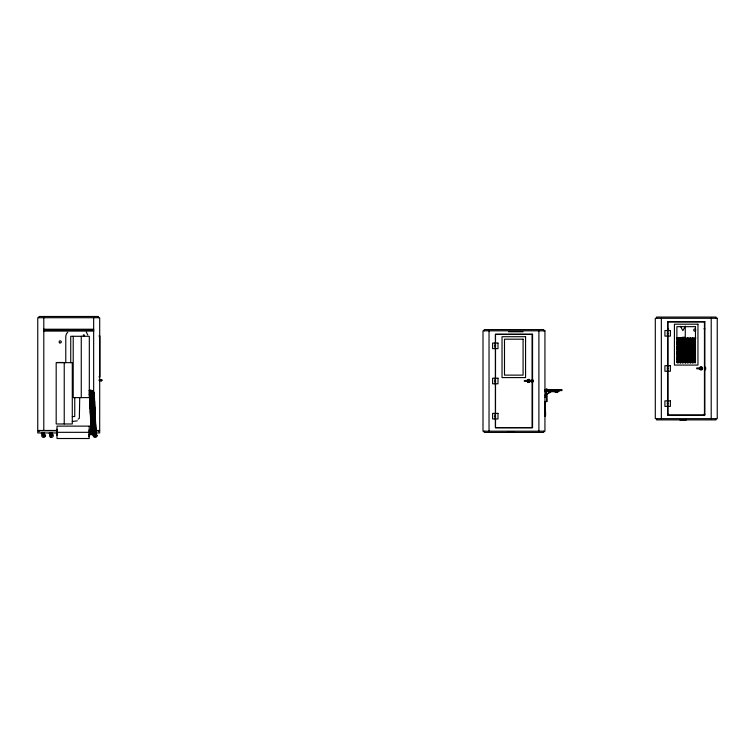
<?xml version="1.0" encoding="UTF-8"?>
<svg xmlns="http://www.w3.org/2000/svg" width="755" height="755" viewBox="0 0 755 755"><rect width="100%" height="100%" fill="white"/><g stroke="black" fill="none" stroke-linecap="round" stroke-linejoin="round"><path stroke-width="1.13" d="M91.714 429.916L89.222 429.916M83.975 336.202L84.05 335.05M89.222 434.05L92.28 434.021A3.756 3.709 0 0 0 95.517 430.822L93.799 393.251A3.284 3.275 0 0 0 90.978 390.561M89.317 390.165L91.034 390.25A3.766 3.747 0 0 1 94.262 393.261L95.989 431.077A4.228 4.181 0 0 1 92.346 434.672L89.222 434.72M545.337 402.877L544.666 402.953A25.453 14.241 -82.6 0 1 544.94 415.505L544.761 415.939M94.148 393.619L95.8 431.256A4.039 3.992 0 0 1 92.318 434.691A4.219 4.162 0 0 0 96.017 430.643L91.1 430.51L89.411 394.034M89.581 393.968C90.93 393.232 90.808 395.035 89.317 394.45M529.047 380.926L528.689 380.964M700.8 368.317L701.197 368.553M44.488 433.257L43.507 436.315L41.393 433.096L44.488 433.096L41.393 433.257M52.388 433.257L51.406 436.315L49.283 433.096L52.388 433.096L49.283 433.257M94.96 430.775L99.698 430.775L99.698 432.945L93.884 433.021C98.65 431.313 94.762 440.307 93.516 434.219M552.273 391.515L552.264 390.684L544.789 395.601L552.415 390.75L556.275 392.053M556.142 392.024L557.228 392.024L557.115 392.543M79.341 418.44L79.719 397.611M700.253 368.091C702.735 367.496 702.697 369.365 700.262 368.742M685.304 326.302L682.869 330.671L680.444 326.302M552.367 390.722L552.113 391.194L558.492 390.996L552.216 390.76M677.933 338.051L676.697 339.297L695.279 357.879L690.325 362.834L676.697 349.206L687.843 338.051L695.279 345.488L677.933 362.834L676.697 361.598L695.279 343.006L690.325 338.051L676.697 351.679L687.843 362.834L695.279 355.397L677.933 338.051L677.933 362.834M680.415 338.051L676.697 341.77L695.279 360.352L692.797 362.834L676.697 346.724L685.37 338.051L695.279 347.961L680.415 362.834L676.697 359.116L695.279 340.533L692.797 338.051L676.697 354.161L685.37 362.834L695.279 352.925L680.415 338.051L680.415 362.834M682.888 338.051L676.697 344.252L695.279 362.834L695.279 338.051L676.697 356.634L682.888 362.834L695.279 350.443L682.888 338.051L682.888 362.834M67.714 332.351L66.44 333.804L65.779 336.211L65.779 362.655M45.394 435.871A1.859 1.859 0 0 0 42.903 433.842A1.859 1.859 0 0 0 42.384 437.013A1.859 1.859 0 0 0 45.394 435.871L44.488 435.578M96.961 435.871A1.859 1.859 0 0 0 94.469 433.842A1.859 1.859 0 0 0 93.95 437.013A1.859 1.859 0 0 0 96.961 435.871L96.055 435.578M552.047 390.854L557.181 392.251M544.921 395.243L545.167 395.639M528.34 380.397L528.292 381.454M700.697 367.874L700.659 368.931M544.77 403.17L544.77 403.189A41.969 25.944 -90 0 1 545.516 414.495A1.236 1.199 -90 0 1 545.478 414.816M77.246 420.837L72.282 421.498M95.508 430.784L96.008 430.643M84.05 335.05L83.144 335.116M89.222 430.152L92.346 430.303M703.934 328.831L704.859 328.831M667.694 328.991L668.619 328.991M43.715 329.227L93.724 329.227M43.715 330.19L93.733 330.114M43.715 331.086L93.724 331.086M508.644 331.766L523.017 331.766M667.354 333.323L667.948 333.323M98.933 336.003L99.868 336.003L99.868 376.887L98.933 376.887M682.246 337.268L684.728 337.268M685.266 337.579L677.348 337.579L685.266 337.664L685.266 326.236M676.414 338.051L695.855 338.051M677.933 340.533L695.279 340.533M677.933 343.006L695.279 343.006M677.933 345.488L695.279 345.488M494.987 345.847L495.639 345.847M677.933 347.961L695.279 347.961M677.933 350.443L695.279 350.443M677.933 352.925L695.279 352.925M677.933 355.397L695.279 355.397M677.933 357.879L695.279 357.879M677.933 360.352L695.279 360.352M57.106 362.494L63.307 362.494M704.83 366.619L704.83 370.337M704.755 367.704L705.689 367.704L705.689 369.252L704.755 369.252M700.989 368.364L700.895 368.553M667.354 368.478L667.948 368.478M532.53 379.142L532.445 382.861M99.245 379.69L101.717 379.69L101.415 380.737M532.067 379.69L532.067 382.162M532.445 380.227L533.379 380.227L533.379 381.775L532.445 381.775M99.245 380.52L101.415 380.586M99.245 380.737L101.717 380.737M494.987 381.001L495.639 381.001M547.724 389.363L545.497 389.674M546.195 389.523L546.969 389.523M544.629 389.674L561.748 389.674M544.629 389.91L561.975 389.91L561.975 390.609L544.629 390.609M89.317 390.448L90.628 390.448M89.317 390.543L91.015 390.477A3.577 3.567 0 0 1 94.082 393.402M544.94 390.684L559.191 390.684M89.317 390.948L90.921 390.967A2.841 2.831 0 0 1 93.356 393.289L95.073 430.69A3.303 3.265 0 0 1 92.223 433.502L89.222 433.53M544.629 390.996L545.799 390.996L545.799 397.262L544.629 397.262M559.191 390.609L558.521 391.76L544.95 391.59M89.317 391.477L90.845 391.496A2.284 2.274 0 0 1 92.808 393.355L94.517 430.567A2.746 2.718 0 0 1 92.148 432.908L89.222 432.926M545.676 391.534L547.498 391.534M89.317 392.081L90.77 392.1A1.661 1.652 0 0 1 92.195 393.449L93.903 430.463A2.123 2.095 0 0 1 92.072 432.266L89.222 432.285M89.317 392.732L90.553 392.732A1.019 1.01 0 0 1 91.572 393.695L93.252 430.378A1.482 1.463 0 0 1 91.78 431.643L89.222 431.643M89.317 393.364L90.94 393.761L92.638 430.293L92.016 431.02L89.222 431.048M545.601 393.742L546.488 394.28L545.563 394.28L546.488 394.204M89.317 393.959L90.534 393.959M545.638 394.053L546.412 394.053M89.317 394.827L90.487 394.827M546.799 397.385L546.875 395.828M546.799 398.461L546.875 400.49M544.685 401.481L546.799 401.481M544.619 401.641L546.799 401.641M544.676 402.566L545.459 402.566L545.459 401.641M667.354 403.632L667.948 403.632M667.694 414.316L668.619 414.316M703.934 414.316L704.859 414.316M494.987 416.156L495.639 416.156M72.282 416.543L74.754 416.543L74.764 397.611M679.755 419.648L686.408 419.648M679.679 419.723L686.493 419.723M56.512 430.463L37.75 430.463L37.75 317.723L99.698 317.723L99.698 430.463L94.96 430.463M89.222 430.539L92.072 430.312L90.374 393.827M56.483 430.775L37.75 430.775L37.75 432.945L56.455 432.945M507.369 432.247L514.183 432.247M57.012 432.322L89.222 432.322M93.988 433.257L96.055 433.257M89.222 434.446L92.327 434.418A4.068 4.02 0 0 0 95.828 430.954M94.196 435.578L93.261 435.843M45.593 435.692L45.102 435.578M97.159 435.692L96.678 435.578M86.315 332.096L87.769 334.965M94.111 393.242L94.554 403.01M94.762 407.634L95.356 420.327M95.517 423.791L95.838 430.718M94.007 398.461L94.224 403.085M94.752 414.627L95.026 420.393M89.911 393.902L91.61 430.369M89.902 394.742L90.222 401.707M90.657 410.994L90.978 417.968M91.412 427.255L91.515 429.576M89.628 394.827L91.279 430.435M89.6 395.007L90.241 408.814M90.345 411.116L90.987 424.914M91.091 427.217L91.195 429.51M716.014 318.299L716.014 317.062L656.548 317.062L656.548 318.299M716.014 418.657L716.014 419.893L656.548 419.893L656.548 418.657M711.21 318.299L711.21 418.657M692.797 338.051L692.797 362.834M690.325 338.051L690.325 362.834M687.843 338.051L687.843 362.834M685.37 338.051L685.37 362.834M667.382 330.539L667.382 336.117M667.382 365.694L667.382 371.262M667.382 400.848L667.382 406.416M661.342 318.299L661.342 418.657M559.502 389.91L559.502 390.609M547.205 389.363L545.969 389.363M546.969 389.212L546.969 390.005M546.799 394.384L546.799 401.547M546.356 389.212L546.233 390.005L546.195 389.212M546.195 391.92L546.195 394.469M545.714 390.996L545.714 397.262M545.412 401.641L545.308 402.877M545.233 401.481L545.233 402.566M545.006 401.481L545.006 402.566M544.761 401.481L544.761 402.566M543.704 330.832L543.704 329.586L484.238 329.586L484.238 330.832M543.704 431.18L543.704 432.417L484.238 432.417L484.238 431.18M538.9 330.832L538.9 431.18M495.072 343.063L495.072 348.64M495.072 378.217L495.072 383.795M495.072 413.372L495.072 418.95M489.032 330.832L489.032 431.18M101.717 379.671L101.717 380.765M98.452 317.723L98.452 316.487L38.986 316.487L38.986 317.723M98.452 430.463L98.452 431.709M93.658 317.723L93.658 392.883M81.266 336.286L81.266 397.611M73.216 336.286L73.216 397.611L89.317 397.611L89.317 336.286L70.743 336.296L70.734 362.655M64.232 362.655L64.232 423.98M56.852 429.208L56.852 435.399M43.79 317.723L43.79 430.463M38.986 430.463L38.986 431.709M78.322 418.695A1.085 1.085 0 0 1 78.18 419.242M95.224 432.228A3.709 3.662 0 0 1 93.214 434.21M94.366 432.841A3.246 3.209 0 0 1 94.092 433.162M93.318 392.355A3.246 3.237 0 0 1 93.658 393.1M88.741 434.493A1.859 1.859 0 0 1 88.665 436.749M544.799 416.269A1.236 1.236 0 0 0 545.563 415.127A26.302 4.492 87.9 0 0 544.761 403.906M695.733 330.614A1.085 1.085 0 0 1 694.1 330.907A1.085 1.085 0 0 1 694.1 329.246A1.085 1.085 0 0 1 695.733 329.529M699.555 367.968A1.548 1.548 0 0 1 701.961 367.147A1.548 1.548 0 0 1 701.905 369.686A1.548 1.548 0 0 1 699.545 368.77M699.847 368.081A1.236 1.236 0 0 1 701.754 367.383A1.236 1.236 0 0 1 701.754 369.412A1.236 1.236 0 0 1 699.847 368.723M527.566 380.898C531.718 382.653 529.057 378.953 527.575 380.869M529.302 380.982L528.962 381.483L524.347 381.303L524.347 380.511L528.962 380.378L529.302 380.982M701.659 368.449L701.319 368.95L696.714 368.78L696.714 367.987L701.329 367.855L701.659 368.449M42.978 435.342C43.45 437.787 45.007 433.908 42.978 435.342M43.271 435.465L43.809 435.767L43.309 435.39M50.878 435.342C51.349 437.787 52.907 433.908 50.878 435.342M51.17 435.465L51.746 435.692L51.208 435.39M94.554 435.342C95.026 437.787 96.574 433.908 94.554 435.342M94.837 435.465L95.375 435.767L94.875 435.39M717.25 318.299L655.302 318.299L655.302 418.657L717.25 418.657L717.25 318.299M704.859 321.705L667.694 321.705L667.694 415.25L704.859 415.25L704.859 321.705M704.453 321.866L667.901 321.866L667.901 415.09L704.453 415.09L704.453 321.866M697.95 324.188L674.413 324.188L674.413 365.071L697.95 365.071L697.95 324.188M695.468 326.67L676.886 326.67L676.886 362.598L695.468 362.598L695.468 326.67M670.383 330.539L664.91 330.539L664.91 336.117L670.383 336.117L670.383 330.539M544.94 330.832L483.002 330.832L483.002 431.18L544.94 431.18L544.94 330.832M532.558 334.238L495.384 334.238L495.384 427.774L532.558 427.774L532.558 334.238M532.067 334.389L495.525 334.389L495.525 427.613L532.067 427.613L532.067 334.389M525.565 336.711L502.028 336.711L502.028 377.594L525.565 377.594L525.565 336.711M523.083 339.193L504.5 339.193L504.5 375.122L523.083 375.122L523.083 339.193M497.998 343.063L492.6 343.063L492.6 348.64L497.998 348.64L497.998 343.063M72.282 362.655L56.181 362.655L56.181 423.98L72.282 423.98L72.282 362.655M670.383 365.694L664.91 365.694L664.91 371.262L670.383 371.262L670.383 365.694M497.998 378.217L492.6 378.217L492.6 383.795L497.998 383.795L497.998 378.217M101.717 380.171L99.245 380.171L101.717 380.256M670.383 400.848L664.91 400.848L664.91 406.416L670.383 406.416L670.383 400.848M497.998 413.372L492.6 413.372L492.6 418.95L497.998 418.95L497.998 413.372M89.222 426.122L57.012 426.122L57.012 438.513L89.222 438.513L89.222 426.122M59.664 342.827A1.085 1.085 0 0 0 61.287 341.883A1.085 1.085 0 0 0 59.664 340.949A1.085 1.085 0 0 0 59.664 342.827M50.283 437.013A1.859 1.859 0 0 0 53.294 435.871A1.859 1.859 0 0 0 50.793 433.842A1.859 1.859 0 0 0 50.283 437.013M527.887 382.247A1.548 1.548 0 0 0 530.236 380.954A1.548 1.548 0 0 0 527.934 379.567A1.548 1.548 0 0 0 527.887 382.247M528.047 382.002A1.236 1.236 0 0 0 529.897 380.926A1.236 1.236 0 0 0 528.047 379.85A1.236 1.236 0 0 0 528.047 382.002"/></g></svg>
